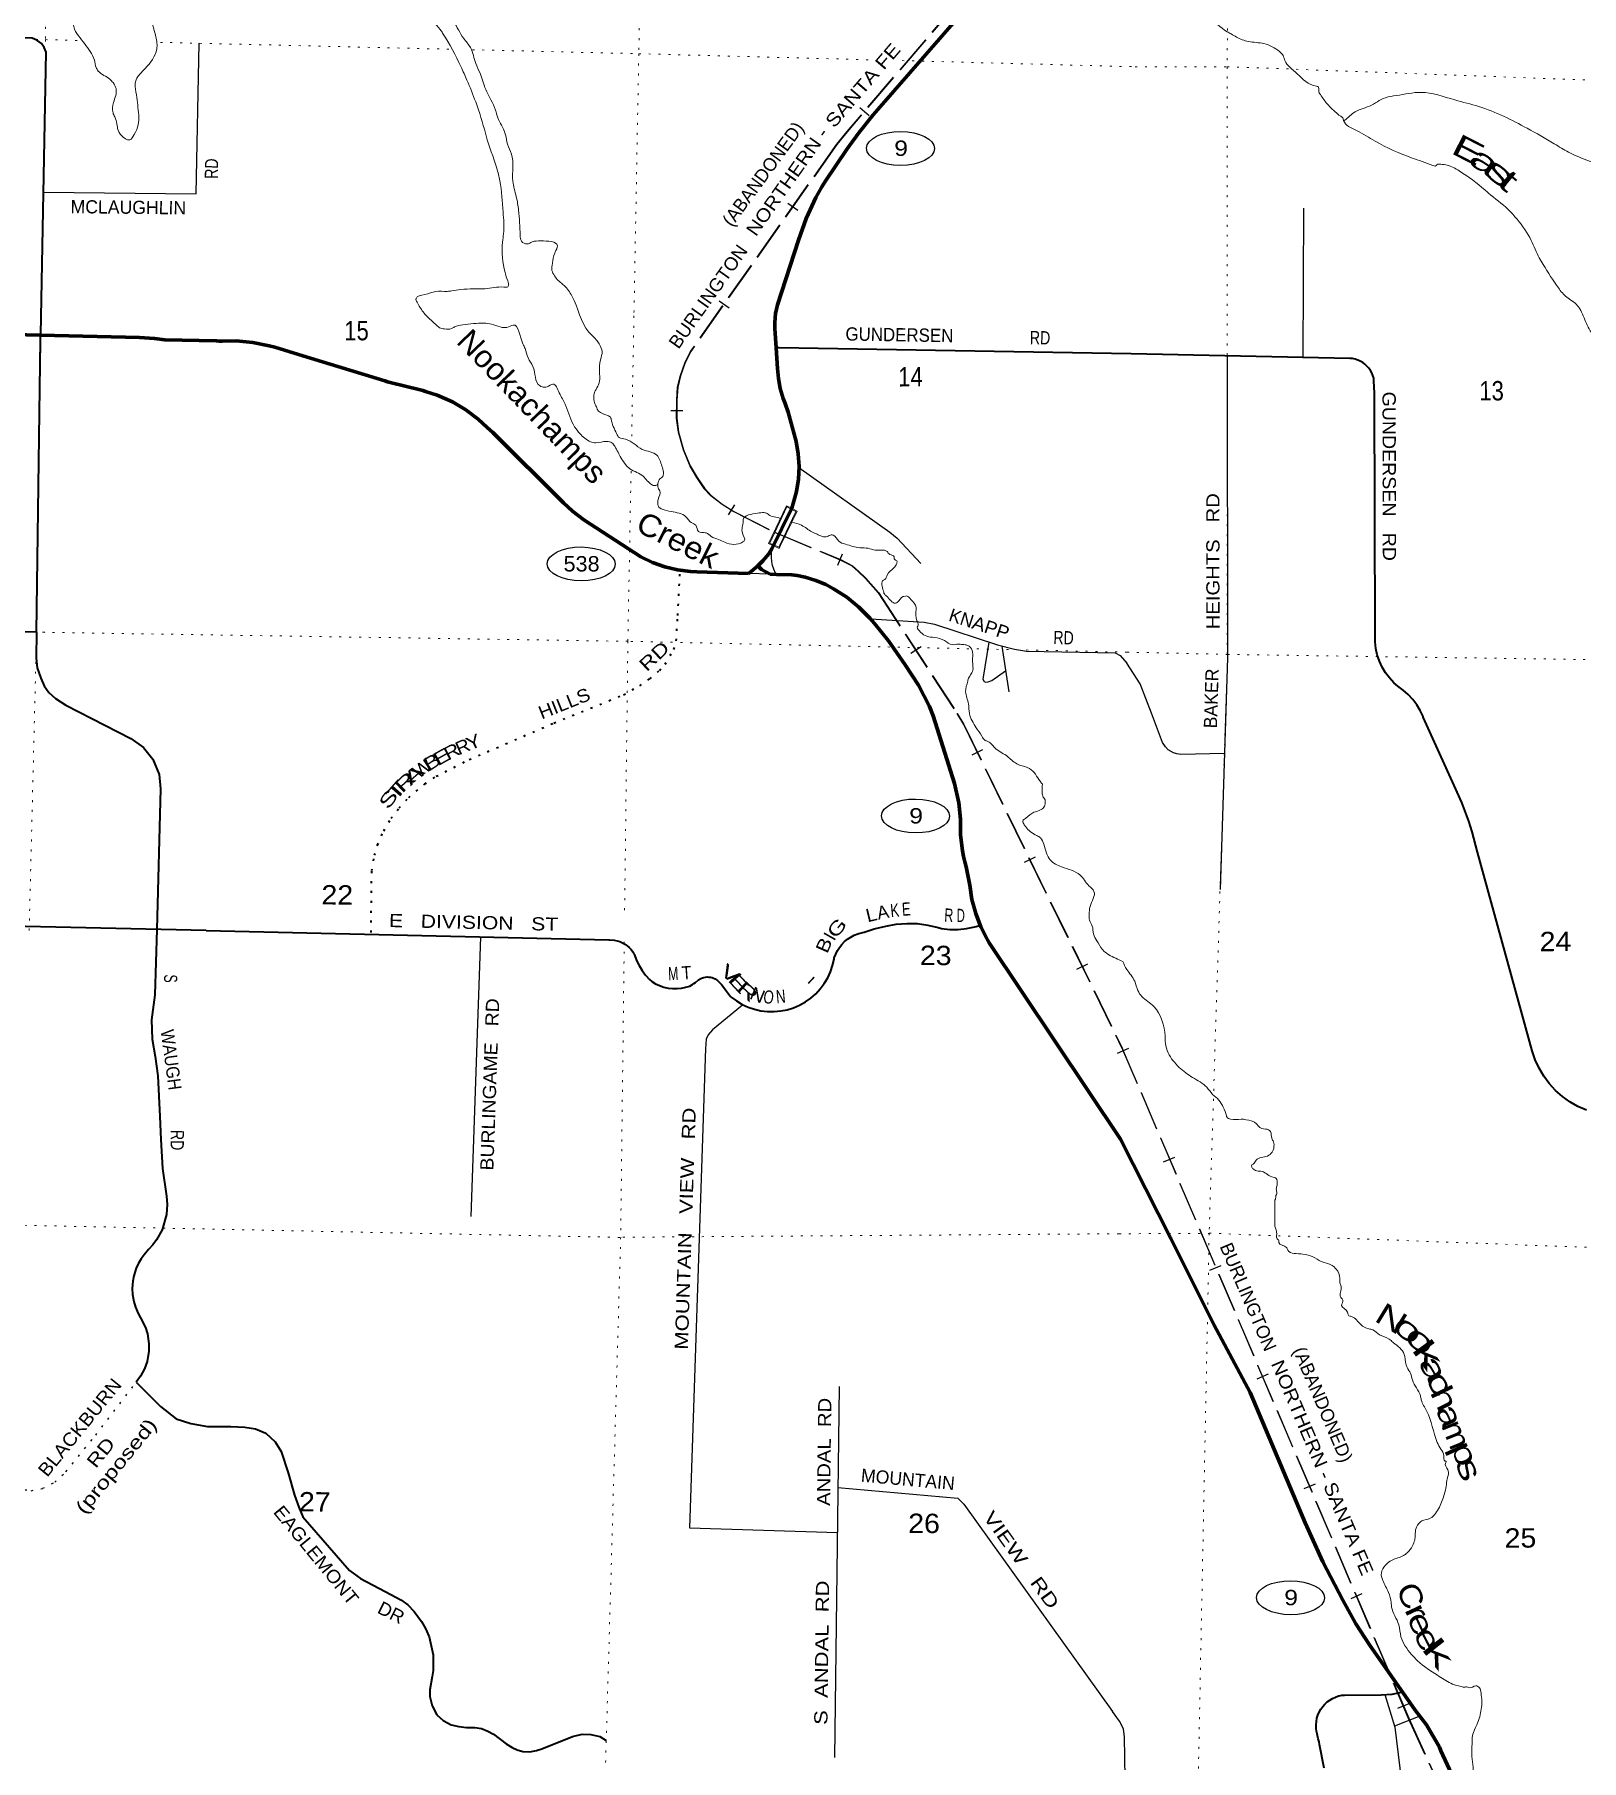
# Model space of a CAD drawing. Header units: feet. Extents: x -493433 to -244333, y 184684 to 373072.
# Drawn here: x -316036 to -301951, y 333065 to 348789 of the extents above; entities that cross this region are included whole.
import ezdxf
from ezdxf.enums import TextEntityAlignment as Align

# ---------------------------------------------------------------- set-up
doc = ezdxf.new("R2010")
doc.units = ezdxf.units.FT
doc.header["$LTSCALE"] = 60
doc.linetypes.add('DOTTED', pattern=[1.5, 0.3, -1.2])
doc.linetypes.add('LONG_DASHED', pattern=[7.5, 6, -1.5])
for name, color, linetype, lineweight in [('17', 7, 'Continuous', 25), ('23', 7, 'Continuous', 70), ('24', 7, 'Continuous', 25), ('26', 7, 'Continuous', 40), ('27', 7, 'Continuous', 13), ('29', 7, 'Continuous', 25), ('30', 7, 'Continuous', 13), ('39', 7, 'Continuous', 13), ('41', 7, 'Continuous', 13), ('53', 7, 'DOTTED', 40), ('59', 7, 'Continuous', 13), ('63', 7, 'Continuous', 25), ('7', 7, 'DOTTED', 13)]:
    doc.layers.add(name, color=color, linetype=linetype, lineweight=lineweight)
doc.layers.add('54', color=7, linetype='Continuous')

msp = doc.modelspace()

# ---------------------------------------------------------------- linework, layer by layer
at = {"layer": '17'}
for centre in [(-308150.83, 347751.11), (-311058.25, 343965.56), (-308014.24, 341669.66), (-304599.88, 334548.08)]:
    msp.add_ellipse(centre, major_axis=(-309.24, 1), ratio=0.500121, dxfattribs=at)
at = {"layer": '23', "lineweight": 13}
msp.add_line((-309305.48, 344129.65), (-309307.35, 344130.48), dxfattribs=at)
at = {"layer": '23'}
msp.add_line((-309281.5, 343869.44), (-309337.88, 343871.23), dxfattribs=at)
for points in [[(-309283.8, 345933.86), (-309296.64, 346111.53), (-309296.21, 346163.7), (-309288.49, 346245.83), (-309272.23, 346326.71), (-309078.97, 346914.59), (-309010.8, 347114.11), (-308922.15, 347305.4), (-308867.23, 347401.14), (-308852.92, 347426.08), (-308836.07, 347451.14), (-308636.57, 347747.8), (-308531.66, 347892.97), (-308399.71, 348057.11), (-308379.58, 348082.14), (-308357.81, 348107.11), (-307170.73, 349468.59)], [(-315980.27, 346050.5), (-318653.56, 346112.67), (-321263, 346173.35)], [(-309534.67, 343877.46), (-310006.33, 343892.39), (-310064.51, 343895.62), (-310181.8, 343911.38), (-310296.81, 343939.31), (-310408.26, 343979.11), (-310514.94, 344030.34), (-311034.06, 344368.49), (-311138.5, 344447.92), (-311218.74, 344523.15), (-311862.41, 345163.46), (-311915.08, 345209.33), (-311996.88, 345284.01), (-312110.01, 345369.43), (-312231.45, 345442.55), (-312369.89, 345502.93), (-312475.22, 345536.84), (-312500.27, 345544.9), (-312525.22, 345551.18), (-312796.49, 345619.41), (-312821.43, 345625.69), (-312846.49, 345633.32), (-313593.89, 345860.92), (-313847.46, 345939.07), (-313899.83, 345953.56), (-314049.16, 345983.67), (-314200.82, 345998), (-314328.14, 345996.66), (-314353.48, 345996.4), (-314378.14, 345996.87), (-314850.68, 346005.97), (-314943.47, 346018.65), (-315080.69, 346029.58), (-315980.27, 346050.5)], [(-309323.32, 344102.36), (-309141.55, 344473.91), (-309127.22, 344515.79), (-309098.17, 344626.36), (-309080.83, 344739.37), (-309075.4, 344853.57), (-309081.93, 344967.71), (-309100.37, 345080.54), (-309173.97, 345349.01), (-309201.69, 345428.11), (-309219.36, 345473.77), (-309245.84, 345562.75), (-309262.87, 345654.01), (-309270.27, 345746.55), (-309283.8, 345933.86)], [(-309451.7, 343947.28), (-309404.56, 343994.14), (-309351.46, 344059.31), (-309323.32, 344102.36)], [(-309534.67, 343877.46), (-309497.14, 343908.02), (-309464.18, 343934.87), (-309451.7, 343947.28)], [(-309337.88, 343871.23), (-309371.28, 343889.57), (-309418.5, 343915.51), (-309426.07, 343922.75), (-309451.7, 343947.28)], [(-307425.82, 340674.68), (-307466.81, 340782.42), (-307500.65, 340910.2), (-307520.94, 341040.82), (-307553.09, 341205.73), (-307566.13, 341251.88), (-307573.19, 341276.86), (-307578.02, 341301.88), (-307587.91, 341353.17), (-307603.82, 341497.18), (-307604.59, 341642.06), (-307621.33, 341789.19), (-307658.74, 341965.91), (-307853.48, 342583.46), (-307888.54, 342666.53), (-307988.43, 342861.58), (-308108.16, 343045.13), (-308259.62, 343266.62), (-308387.35, 343422.3), (-308407.97, 343447.43), (-308430.07, 343472.3), (-308529.91, 343571.98), (-308641.39, 343662.12), (-308761.69, 343740.11), (-308831, 343777.42), (-308922.85, 343816.27), (-309018.27, 343845.31), (-309091.19, 343859.38), (-309116.19, 343864.21), (-309141.19, 343865), (-309281.5, 343869.44)], [(-306149.48, 338726.43), (-307343.14, 340515.3), (-307359.78, 340540.27), (-307372.49, 340565.3), (-307419.81, 340658.87), (-307425.82, 340674.68)], [(-304466.15, 335229.93), (-304967.84, 336418.54), (-305296.03, 337032.55), (-305689.09, 337820.27), (-306149.48, 338726.43)], [(-304466.15, 335229.93), (-304305.76, 334874.41), (-304125.1, 334525.27), (-304006.02, 334311.68), (-303882.24, 334117.84)], [(-303882.24, 334117.84), (-303464.04, 333523.02), (-303363.45, 333389.53), (-303243.98, 333185.92)], [(-303115.62, 332905.53), (-303231.14, 333153.97), (-303243.98, 333185.92)]]:
    msp.add_lwpolyline(points, dxfattribs=at)
at = {"layer": '24'}
msp.add_line((-309337.88, 343871.23), (-309534.67, 343877.46), dxfattribs=at)
msp.add_lwpolyline([(-309281.5, 343869.44), (-309288.92, 343882.91), (-309304.09, 343916.85), (-309315.64, 343952.18), (-309323.43, 343988.53), (-309327.37, 344025.5), (-309327.43, 344062.67), (-309326.19, 344074.65), (-309323.32, 344102.36)], dxfattribs=at)
at = {"layer": '26'}
msp.add_line((-316017.28, 343344.24), (-318675.14, 343398.95), dxfattribs=at)
for points in [[(-315980.27, 346050.5), (-315979.79, 346056.27), (-315930.57, 348627.2), (-315948.2, 348671.17), (-315973.73, 348707.35), (-316014.14, 348737.14), (-316058.92, 348756.42), (-318632.34, 348779.82)], [(-316017.28, 343344.24), (-315980.61, 346006.27), (-315980.27, 346050.5)], [(-306051.06, 345880.52), (-309255.51, 345933.4), (-309283.8, 345933.86)], [(-301983.44, 339022.86), (-302056.71, 339064.58), (-302125.23, 339113.74), (-302188.23, 339169.79), (-302245.03, 339232.12), (-302295, 339300.04), (-302337.6, 339372.81), (-302372.36, 339449.64), (-302398.9, 339529.68), (-302898.8, 341340.31), (-302946.36, 341525.02), (-302975.68, 341623.93), (-303041.47, 341793.43), (-303109.63, 341946.31), (-303391.22, 342569.01), (-303393.37, 342574.49), (-303418.92, 342629.94), (-303450.13, 342682.41), (-303486.65, 342731.34), (-303528.09, 342776.18), (-303573.98, 342816.44), (-303623.84, 342851.69), (-303658.77, 342883.07), (-303699.43, 342927.09), (-303735.26, 342975.13), (-303765.87, 343026.64), (-303790.93, 343081.07), (-303810.16, 343137.83), (-303823.36, 343196.28), (-303830.37, 343255.8), (-303831.12, 343315.71), (-303836.13, 345517.61), (-303836.04, 345525.59), (-303840.65, 345631.97), (-303841.73, 345656.93), (-303849.56, 345681.97), (-303850.02, 345683.42), (-303860.14, 345706.51), (-303872.62, 345728.4), (-303887.33, 345748.87), (-303904.09, 345767.7), (-303922.72, 345784.66), (-303943.03, 345799.59), (-303964.79, 345812.31), (-303987.76, 345822.69), (-304011.31, 345830.49), (-304036.26, 345835.98), (-304061.31, 345836.45), (-306051.06, 345880.52)], [(-316017.28, 343344.24), (-316021.47, 343106.84), (-316011.72, 343019.06), (-315980.03, 342923.96), (-315948.35, 342855.68), (-315904.48, 342794.72), (-315845.99, 342738.64), (-315752.31, 342680.57), (-315159.35, 342376.08), (-315044.16, 342294.84), (-314958.86, 342187.55), (-314900.37, 342048.55), (-314887.92, 341918.15), (-314921.63, 340636.13)], [(-314472.28, 340625.9), (-317353.25, 340691.48), (-317378.25, 340692.05)], [(-314921.63, 340636.13), (-314941.43, 340041.83), (-314971.56, 339812.19), (-314966.35, 339637.2), (-314937.6, 339478.03), (-314913.47, 339303.21), (-314896.47, 338932.41), (-314887.2, 338721.93), (-314869.95, 338456.84), (-314834.1, 338206.32), (-314828.36, 338129.85), (-314834.11, 338037.8), (-314875.3, 337899.05), (-314924.41, 337808.72), (-314958.15, 337762.02), (-314998.16, 337719.69), (-315037.48, 337673.31), (-315066.42, 337635.02), (-315091.62, 337590.2), (-315111.02, 337550.26), (-315131.75, 337480.01), (-315140.15, 337432.38), (-315145.75, 337364.22), (-315143.89, 337310.05), (-315130.82, 337245.62), (-315115.89, 337194.26), (-315091.62, 337136.36), (-315070.79, 337097.61), (-315026.34, 337010.9), (-315006.83, 336951.26), (-314994.91, 336860.17), (-314993.83, 336792.93), (-315011.17, 336699.67), (-315036.1, 336634.61), (-315069.7, 336566.29), (-315109.99, 336512.31)], [(-314472.28, 340625.9), (-310808.12, 340542.49), (-310800.22, 340542.31), (-310758.12, 340538.42), (-310757.47, 340538.36), (-310732.21, 340533.32), (-310707.61, 340525.67), (-310683.95, 340515.48), (-310661.48, 340502.88), (-310640.45, 340488), (-310621.09, 340471.01), (-310603.61, 340452.08), (-310588.21, 340431.43), (-310575.05, 340409.28), (-310572.79, 340404.86), (-310555.08, 340354.56), (-310532.2, 340306.39), (-310504.42, 340260.87), (-310472.03, 340218.5), (-310435.39, 340179.76), (-310416.06, 340162.27), (-310381.14, 340141.52), (-310344.25, 340124.52), (-310305.78, 340111.48), (-310266.16, 340102.53), (-310225.82, 340097.78), (-310185.2, 340097.26), (-310144.75, 340100.99), (-310104.92, 340108.94), (-310093.85, 340112.33), (-310068.88, 340119.99), (-310043.85, 340135.67), (-310032.71, 340142.65), (-310019.06, 340153.34), (-309991.85, 340175.72), (-309969.06, 340189.47), (-309968.64, 340189.69), (-309954.87, 340195.27), (-309940.6, 340199.39), (-309925.97, 340201.98), (-309911.15, 340203.04), (-309896.31, 340202.54), (-309881.59, 340200.48), (-309867.17, 340196.91), (-309853.21, 340191.84), (-309839.85, 340185.35), (-309827.24, 340177.49), (-309819.06, 340171.32), (-309782.41, 340134.47), (-309749.82, 340093.99), (-309735.49, 340073.04), (-309718.25, 340048.15), (-309698.51, 340025.2), (-309693.97, 340020.56), (-309645.58, 339984.43), (-309593.67, 339953.55), (-309538.82, 339928.26), (-309481.63, 339908.85), (-309422.72, 339895.52), (-309362.74, 339888.43), (-309302.34, 339887.64), (-309242.2, 339893.17), (-309182.96, 339904.95), (-309125.28, 339922.86), (-309069.79, 339946.71), (-309017.09, 339976.22), (-308967.77, 340011.08), (-308922.36, 340050.91), (-308881.37, 340095.26), (-308845.23, 340143.66), (-308814.35, 340195.56), (-308789.07, 340250.41), (-308769.66, 340307.61), (-308756.33, 340366.52), (-308754.64, 340376.93), (-308754.05, 340378.78), (-308741.67, 340411.64), (-308725.93, 340443.03), (-308706.99, 340472.59), (-308685.06, 340500.02), (-308660.38, 340525), (-308633.23, 340547.26), (-308603.9, 340566.57), (-308572.72, 340582.71), (-308540.01, 340595.49), (-308531.15, 340597.92), (-308505.9, 340604.86), (-308481.15, 340612.67), (-308390.76, 340641.2), (-308283.98, 340666.81)], [(-308283.98, 340666.81), (-308189.5, 340684.13), (-308093.72, 340691.47), (-307997.69, 340688.77), (-307902.48, 340676.04), (-307809.12, 340653.42), (-307778.4, 340643.67), (-307702.52, 340635.75), (-307626.22, 340635.8), (-307550.35, 340643.83), (-307475.73, 340659.75), (-307461.55, 340663.99), (-307425.82, 340674.68)], [(-301906.2, 338989.02), (-301983.44, 339022.86)], [(-315109.99, 336512.31), (-314890.48, 336289.28), (-314745.03, 336178.4), (-314613.43, 336136.82), (-314461.06, 336109.1), (-314250.11, 336109.39), (-314120.85, 336100.57), (-314023.89, 336087.03), (-313929.19, 336048.68), (-313844.41, 335969.1), (-313790.17, 335881.29), (-313726.83, 335686.47), (-313668.18, 335482.25), (-313630.64, 335371.93), (-313593.1, 335285.07), (-313169.43, 334796.68), (-313069.44, 334723.53), (-312842.67, 334605.55), (-312702.07, 334528.41), (-312638.58, 334483.03), (-312579.61, 334421.77), (-312513.85, 334331.01), (-312477.57, 334267.48), (-312443.55, 334192.6), (-312429.94, 334135.88), (-312407.27, 334026.97), (-312405, 333965.71), (-312407.27, 333884.03), (-312416.99, 333830.75), (-312436.75, 333709.32), (-312436.75, 333648.06), (-312414.07, 333564.11), (-312373.25, 333480.16), (-312316.56, 333430.24), (-312241.72, 333389.4), (-312173.69, 333373.52), (-312101.75, 333366.01), (-312028.56, 333364.44), (-311967.33, 333357.63), (-311908.37, 333332.68), (-311856.21, 333305.45), (-311740.31, 333218.54), (-311688.4, 333182.93), (-311643.04, 333162.51), (-311588.62, 333146.62), (-311527.39, 333144.36), (-311466.16, 333155.7), (-311415.66, 333170.34), (-311138.5, 333284.62), (-311048.9, 333305.45), (-310969.53, 333303.18), (-310890.16, 333282.76), (-310830.53, 333246.87)], [(-304293.92, 332996.56), (-304335.12, 333211.35), (-304339.92, 333236.38), (-304347.08, 333261.35), (-304357.78, 333307.62), (-304363.3, 333331.51), (-304366.59, 333357.62), (-304367.12, 333362.01), (-304367.59, 333391.62), (-304364.96, 333421.11), (-304359.26, 333450.16), (-304350.56, 333478.46), (-304338.95, 333505.7), (-304324.55, 333531.57), (-304307.53, 333555.8), (-304288.07, 333578.11), (-304266.38, 333598.27), (-304242.7, 333616.05), (-304217.3, 333631.26), (-304190.44, 333643.73), (-304162.43, 333653.32), (-304158.57, 333654.21), (-304133.62, 333659.93), (-304108.57, 333660.19), (-303774.08, 333663.61), (-303673.44, 333670.89), (-303591.32, 333687.32)]]:
    msp.add_lwpolyline(points, dxfattribs=at)
at = {"layer": '29'}
for p, q in [((-304481.91, 347207.03), (-304488.71, 345845.92)), ((-307228.74, 343218.02), (-307165.62, 342799.31)), ((-311975.77, 340569.07), (-312063.53, 338022.11)), ((-308709.43, 336471.54), (-308750.82, 333093.29)), ((-303423.92, 333469.78), (-303654.12, 333376.68))]:
    msp.add_line(p, q, dxfattribs=at)
for points in [[(-315954.97, 347352.63), (-314565.51, 347337.22), (-314536.31, 348708.7)], [(-305178.17, 345856.46), (-305175.07, 343111.39), (-305240.22, 341000.6)], [(-309075.86, 344843.99), (-308247.7, 344256.57), (-308182.99, 344201.38), (-307965.32, 343970.04)], [(-308423.02, 343464.37), (-307935.61, 343434.86), (-307842.93, 343416.62), (-307267.73, 343227.92), (-307112.58, 343188.54), (-307004.43, 343171.42), (-306196.97, 343154.54), (-306150.36, 343130.55), (-306089.83, 343062.59)], [(-307347.05, 343253.94), (-307402.86, 342914.59), (-307390.81, 342894.74), (-307373.17, 342887.71), (-307352.16, 342890.87), (-307320.33, 342902.59), (-307194.85, 342993.2)], [(-305202.69, 342238.72), (-305599.12, 342229.83), (-305635.23, 342236.42), (-305665.32, 342244.31), (-305712.9, 342271.21), (-305739.79, 342298.12), (-305767.34, 342338.56), (-305867.04, 342607.59), (-305968.37, 342874.44), (-306089.83, 343062.59)], [(-309590.2, 339945.7), (-309863.96, 339720.92), (-309901.83, 339677.26), (-309921.93, 339635.87), (-309926.88, 339550.98), (-310071.2, 335184.33), (-308725.71, 335142.78)], [(-308720.68, 335553.41), (-307629.51, 335455.47), (-307574.21, 335399.8), (-306221.23, 333511.06)], [(-303741.01, 333666), (-303651.97, 333369.52), (-303470.53, 331899.35), (-303449.93, 331833.51), (-303420.89, 331754.49), (-303294.02, 331482.34), (-302855.45, 330625.44), (-302771.35, 330516.98), (-302721.71, 330467.31), (-302633.64, 330414.09), (-302432.85, 330324.44), (-301967.11, 330109.97)], [(-306104.89, 332905.11), (-306112.14, 333281.74), (-306120.41, 333352.1), (-306139.03, 333391.41), (-306157.65, 333422.46), (-306221.23, 333511.06)]]:
    msp.add_lwpolyline(points, dxfattribs=at)
at = {"layer": '29', "linetype": 'DOTTED'}
msp.add_lwpolyline([(-316211.22, 335547.12), (-316067.15, 335523.32), (-315959.88, 335544.78), (-315852.61, 335600.59), (-315749.64, 335695.04), (-315479.32, 336029.89), (-315109.99, 336512.31)], dxfattribs=at)
at = {"layer": '39'}
for p, q in [((-304068.56, 348039.08), (-304108.33, 348006.45)), ((-304321.81, 337609.69), (-304246.78, 337585.35))]:
    msp.add_line(p, q, dxfattribs=at)
for points in [[(-312562.77, 346371.8), (-312562.69, 346381.91), (-312481.68, 346419.8), (-312382.56, 346447.47), (-312277.56, 346448.85), (-312237.17, 346452.64), (-312154.29, 346466.29), (-311932.17, 346473.01), (-311762.47, 346488.13), (-311726.12, 346489.92), (-311735.69, 346566.75), (-311751.47, 346621.4), (-311775.8, 346898.32), (-311765.2, 346973.01), (-311769.91, 347171.03), (-311798.23, 347456.05), (-311827.72, 347571.39), (-311924.62, 347866.94), (-311930.52, 347889.19), (-312019.43, 348174.6), (-312098.82, 348373.08), (-312152.52, 348492.6), (-312320, 348800.7), (-312343.98, 348835.2), (-312472.26, 348971.34), (-312542.54, 349028.34), (-312600.87, 349059), (-312661.13, 349105.83), (-312912.33, 349277.07), (-312966.66, 349303.67), (-313075.69, 349302.31), (-313218.67, 349355.72), (-313309.51, 349358.28), (-313473.42, 349302.72), (-313489.67, 349288.68), (-313584.69, 349269.05), (-313612.98, 349267.21), (-313681.61, 349269.65), (-314011.64, 349427.22), (-314100.31, 349449.98), (-314175.1, 349438.32), (-314318.77, 349390.71), (-314411.75, 349375.11), (-314628.53, 349265.32), (-314731.77, 349225.54), (-314902.25, 349097.28), (-314947.05, 349040.99), (-314969.72, 348972.43), (-314954.36, 348857.18), (-314946.49, 348826.83), (-314921.04, 348709.5), (-314923.42, 348656.98), (-315027.6, 348479.84), (-315094.73, 348405.5), (-315119.4, 348340.99), (-315107.98, 348239.91), (-315096.51, 348144.89), (-315091.67, 347967.07), (-315128.63, 347876.39), (-315169.32, 347830.17), (-315245.77, 347871.04), (-315269.77, 347903.52), (-315297.24, 348020.85), (-315315.15, 348057.33), (-315321.09, 348075.55), (-315316.42, 348168.45), (-315293.34, 348295.59), (-315321.23, 348350.3), (-315349.29, 348380.78), (-315455.78, 348456.18), (-315475.75, 348488.62), (-315491.45, 348555.39), (-315529.26, 348634.41), (-315635.29, 348776.48), (-315679.14, 348861.6), (-315684.83, 348914.15), (-315764.58, 349062.12), (-315792.27, 349147.14), (-315797.99, 349195.67), (-315799.79, 349228), (-315824.72, 349420.09), (-315831.91, 349549.42), (-315874.57, 349808.29), (-315845.56, 349917.2), (-315852.8, 350040.49), (-315816.1, 350092.79), (-315803.78, 350121), (-315789.11, 350201.73), (-315796.2, 350345.2), (-315785.53, 350430), (-315719.27, 350672.03), (-315666.66, 350687.88), (-315615.93, 350725.95), (-315601.7, 350740.01), (-315501.55, 350919.2), (-315488.33, 351080.75), (-315498.03, 351137.38)], [(-305933.81, 349552.42), (-305931.31, 349545.6), (-305898.92, 349525.41), (-305817.92, 349436.55), (-305639.74, 349287.1), (-305591.13, 349226.51), (-305506.07, 349133.61), (-305416.99, 349056.86), (-305340.02, 348963.96), (-305178.04, 348814.51), (-305141.59, 348794.31), (-305093.01, 348766.05), (-304983.71, 348725.68), (-304842.03, 348705.52), (-304700.32, 348632.84), (-304667.93, 348596.48), (-304651.71, 348552.05), (-304607.15, 348491.45), (-304538.31, 348430.86), (-304364.2, 348317.79), (-304348, 348313.75), (-304343.93, 348277.38), (-304327.72, 348241.03), (-304266.95, 348156.19), (-304169.77, 348063.29), (-304149.52, 348047.14), (-304125.23, 348030.98), (-304117.12, 348006.74), (-303999.69, 347913.85), (-303829.64, 347816.92), (-303493.61, 347663.49), (-303303.34, 347594.86), (-303283.1, 347590.83), (-303266.91, 347602.96), (-303230.49, 347607.01), (-303173.82, 347598.95), (-303064.51, 347546.45), (-302829.66, 347372.79), (-302797.26, 347344.51), (-302619.09, 347195.07), (-302538.09, 347106.2), (-302408.45, 346912.3), (-302335.51, 346754.73), (-302299.05, 346694.13), (-302161.31, 346480.03), (-302084.35, 346395.21), (-301987.17, 346318.47), (-301966.92, 346290.19), (-301906.13, 346156.87), (-301829.15, 346027.6), (-301703.58, 345849.85), (-301598.22, 345635.73), (-301525.3, 345518.58), (-301468.6, 345466.07), (-301359.29, 345397.41), (-301306.66, 345373.19), (-301245.93, 345344.92), (-300994.93, 345223.79), (-300877.46, 345062.2), (-300751.91, 344924.86), (-300707.35, 344852.14), (-300642.49, 344686.51), (-300488.52, 344399.68), (-300427.69, 344197.67), (-300188.68, 343817.93), (-300131.98, 343745.22), (-300067.19, 343696.76), (-300026.71, 343676.57), (-299856.69, 343611.97), (-299650.23, 343515.06), (-299354.67, 343349.49), (-299263.95, 343290.1)], [(-312509.69, 349108.94), (-312403, 349061.83), (-312222.34, 348909.21), (-312128.52, 348753.07), (-312066.5, 348669.86), (-312019.04, 348524.11), (-311979.26, 348436.99), (-311927.79, 348289.2), (-311838.24, 348098.75), (-311834.29, 348084.57), (-311810.56, 348013.72), (-311746.9, 347873.93), (-311729.32, 347788.97), (-311693.59, 347699.86), (-311681.15, 347453.31), (-311649.81, 347311.71), (-311628.46, 347188.34), (-311613.89, 346957.94), (-311602.13, 346905.34), (-311549.81, 346880.78), (-311505.27, 346898.69), (-311424.45, 346908.29), (-311275.35, 346864.96), (-311295.95, 346804.47), (-311300.04, 346796.41), (-311320.85, 346705.63), (-311325.35, 346638.99), (-311315.42, 346614.69), (-311247.36, 346529.42), (-311213.24, 346500.94), (-311143.22, 346407.58), (-310988.01, 346077.32), (-310913.85, 345998.08), (-310889.89, 345959.55), (-310868.08, 345900.82), (-310882.73, 345826.17), (-310891.55, 345717.12), (-310889.87, 345668.63), (-310900.45, 345597.99), (-310931.12, 345541.61), (-310937.9, 345436.6), (-310929.95, 345418.37), (-310923.97, 345406.21), (-310908.08, 345367.73), (-310819.59, 345318.7), (-310787.45, 345294.26), (-310785.51, 345284.15), (-310735.93, 345152.53), (-310713.97, 345118.05), (-310655.53, 345101.53), (-310502.72, 345009.69), (-310369.84, 344956.34), (-310324.09, 344857.07), (-310310.34, 344802.45), (-310310.4, 344792.34), (-310316.66, 344762.08), (-310349.18, 344731.98), (-310365.64, 344687.63), (-310395.97, 344679.73), (-310426.15, 344694.07), (-310506.36, 344773.34), (-310629.04, 344842.78), (-310651.08, 344867.16), (-310695.07, 344930.06), (-310752.87, 345037.48), (-310778.92, 345067.94), (-310827.27, 345082.38), (-310926.29, 345068.84), (-310972.65, 345079.23), (-311071.07, 345152.56), (-311119.09, 345215.49), (-311198.55, 345405.87), (-311204.5, 345420.04), (-311258.29, 345525.43), (-311316.3, 345604.58), (-311368.97, 345578.63), (-311395.24, 345574.76), (-311433.52, 345587.11), (-311498.91, 345765.29), (-311542.81, 345842.33), (-311568.46, 345927.34), (-311590.37, 345971.92), (-311678.03, 346142.15), (-311734.71, 346120.28), (-311777.11, 346120.53), (-311797.26, 346124.69), (-311873.82, 346149.41), (-311944.4, 346159.94), (-312136.32, 346142.93), (-312213.16, 346125.22), (-312239.51, 346109.22), (-312302.11, 346107.59), (-312348.48, 346117.97), (-312366.56, 346132.21), (-312444.81, 346203.41), (-312512.91, 346282.62), (-312562.77, 346371.8)], [(-304068.56, 348039.08), (-304028.11, 348075.46), (-303882.44, 348136.12), (-303736.79, 348212.93), (-303635.62, 348233.17), (-303413.03, 348261.53), (-303105.38, 348192.94), (-302886.79, 348132.4), (-302445.5, 347934.55), (-302198.53, 347793.2), (-302068.97, 347716.47), (-301688.42, 347546.89), (-301647.93, 347522.66), (-301518.38, 347478.26), (-301158.11, 347389.47), (-301040.74, 347385.47), (-300919.32, 347393.58), (-300874.81, 347397.64), (-300725.08, 347450.22), (-300518.63, 347373.5), (-300494.34, 347357.35), (-300437.64, 347312.92), (-300352.63, 347276.57), (-300332.37, 347252.34), (-300267.61, 347232.15), (-300206.88, 347199.86), (-300085.44, 347175.64), (-300085.44, 347167.56), (-300040.91, 347159.5), (-299915.44, 347139.33), (-299624.01, 347123.25), (-299389.26, 347099.08), (-299292.12, 347111.23), (-299271.89, 347111.23), (-299231.41, 347111.25), (-299215.22, 347099.13), (-298996.64, 347070.9), (-298753.8, 347066.94), (-298689.05, 347071), (-298635.92, 347082.66)], [(-310360.92, 344695.94), (-310353.79, 344649.17), (-310341.8, 344630.92), (-310358.48, 344554.25), (-310360.77, 344513.86), (-310358.87, 344497.69), (-310350.88, 344483.5), (-310322.75, 344465.15), (-310240.13, 344442.42), (-310105.19, 344395.12), (-310057.09, 344342.3), (-310014.87, 344317.8), (-309991.03, 344261.09), (-309928.52, 344250.6), (-309920.45, 344248.53), (-309874.25, 344215.93), (-309807.81, 344189.26), (-309751.46, 344162.65), (-309585.89, 344165.68), (-309573.71, 344175.7), (-309591.39, 344246.52), (-309582.58, 344353.53), (-309582.47, 344369.69), (-309452.86, 344427.49), (-309394.28, 344433.19), (-309366.07, 344424.94), (-309333.92, 344402.52), (-309269.4, 344390), (-309247.31, 344380.99)], [(-309139.17, 344347.08), (-309051.86, 344317.95), (-308959.39, 344258.8), (-308911.1, 344236.28), (-308818.37, 344215.51), (-308783.94, 344231.46), (-308765.79, 344229.32), (-308713.68, 344172.44), (-308653.3, 344145.8), (-308522.3, 344112.68), (-308445.61, 344108.17), (-308381.12, 344091.61), (-308274.21, 344078.83), (-308248.15, 344052.41), (-308209.93, 344031.97), (-308206.05, 344007.71), (-308185.96, 343995.46), (-308184.06, 343977.27), (-308186.14, 343969.2), (-308210.63, 343930.97), (-308271.65, 343864.68), (-308294.13, 343824.41), (-308306.29, 343818.42), (-308306.97, 343719.44), (-308293.07, 343685.01), (-308281.03, 343674.83), (-308196.69, 343609.66), (-308178.46, 343617.64), (-308127.64, 343667.83), (-308119.55, 343669.8), (-308095.3, 343673.69), (-308057.16, 343643.16), (-308009.2, 343570.14), (-308009.33, 343551.95), (-308001.97, 343448.88), (-307990.13, 343408.4), (-307998.35, 343388.25), (-307990.39, 343370.02), (-307966.36, 343341.59), (-307912.1, 343306.9), (-307841.51, 343296.37), (-307750.85, 343267.54), (-307682.47, 343230.75), (-307621.87, 343234.42), (-307595.65, 343232.23), (-307553.28, 343227.93), (-307527.12, 343215.65), (-307495.19, 343160.91), (-307495.69, 343088.19), (-307500.53, 342973.07), (-307527.04, 342934.85), (-307539.42, 342896.54), (-307558.24, 342801.7), (-307532.76, 342690.43), (-307523.26, 342603.51), (-307461.57, 342473.84), (-307411.63, 342396.77), (-307379.6, 342358.19), (-307355.44, 342347.93), (-307283.21, 342282.84), (-307174.7, 342209.45), (-307158.64, 342195.21), (-307068.21, 342134.05), (-306975.57, 342101.16), (-306879.47, 341985.41), (-306859.45, 341961.04)], [(-306859.45, 341961.04), (-306862.02, 341882.27), (-306852.2, 341841.81), (-306840.2, 341825.58), (-306834.45, 341781.1), (-306840.66, 341758.91), (-306875.21, 341724.78), (-306935.93, 341702.94), (-307008.97, 341650.86), (-307021.15, 341640.84), (-307035.35, 341630.83), (-307029.52, 341598.47), (-307011.55, 341570.07), (-306911.15, 341490.67), (-306876.97, 341470.25), (-306847.07, 341413.51), (-306821.4, 341330.52), (-306787.5, 341269.7), (-306684.98, 341206.45), (-306515.92, 341130.67), (-306435.84, 341033.2), (-306389.76, 340982.42), (-306425.03, 340845.26), (-306433.61, 340770.57), (-306429.93, 340720.05), (-306406.06, 340667.37), (-306394.46, 340594.57), (-306364.61, 340531.77), (-306352.62, 340513.51), (-306296.63, 340436.4), (-306254.44, 340405.84), (-306127.2, 340344.65)], [(-306127.2, 340344.65), (-306091.32, 340272.59), (-306018.4, 340163.53), (-305990.02, 340078.69), (-305953.55, 340026.18), (-305844.23, 339933.29), (-305742.88, 339662.62), (-305738.79, 339597.98), (-305714.45, 339513.15), (-305613.19, 339379.84), (-305491.72, 339286.95), (-305362.16, 339198.12), (-305309.51, 339133.49), (-305252.81, 339080.99), (-305212.3, 339016.36), (-305183.92, 338939.6), (-305179.87, 338927.47), (-305147.48, 338907.28), (-305050.35, 338907.32), (-304957.25, 338891.19), (-304928.92, 338879.08), (-304860.08, 338822.54), (-304799.36, 338810.43), (-304783.17, 338794.28), (-304770.99, 338733.68), (-304754.78, 338701.36), (-304750.72, 338677.12), (-304766.87, 338608.43), (-304811.36, 338572.06), (-304912.51, 338535.65), (-304940.82, 338499.29), (-304952.96, 338491.2), (-304952.94, 338471), (-304936.74, 338450.8), (-304896.27, 338434.65), (-304871.98, 338434.66), (-304770.77, 338382.18), (-304730.29, 338366.03), (-304722.18, 338345.83), (-304722.16, 338306.22)], [(-304722.16, 338306.22), (-304729.53, 338271.24), (-304726.07, 338231.93), (-304732.53, 338211.14), (-304735.69, 338186.01), (-304742.31, 338170.68)], [(-304742.31, 338170.68), (-304742.21, 338014.51), (-304742.19, 337986.23), (-304742.15, 337933.71), (-304725.92, 337860.99), (-304725.9, 337824.63), (-304705.65, 337800.4), (-304705.64, 337784.23), (-304636.81, 337739.81), (-304624.66, 337715.57), (-304487.03, 337679.26), (-304321.81, 337609.69)], [(-304246.78, 337585.35), (-304219.87, 337574.3), (-304195.57, 337554.11), (-304183.42, 337541.99), (-304151, 337457.15), (-304150.97, 337416.75), (-304138.81, 337384.43), (-304142.79, 337283.43), (-304122.54, 337259.19), (-304134.66, 337210.7), (-304082, 337150.12), (-304073.89, 337121.84), (-304045.56, 337109.73), (-303960.52, 337037.03), (-303887.65, 336996.66), (-303851.23, 336988.59), (-303790.49, 336944.16), (-303701.43, 336903.79), (-303669.04, 336875.52), (-303648.79, 336859.36), (-303592.11, 336810.9), (-303559.69, 336746.27), (-303539.39, 336645.27), (-303506.99, 336592.76), (-303490.76, 336532.15), (-303417.82, 336386.74), (-303409.7, 336350.38), (-303361.08, 336249.39), (-303263.78, 335962.56), (-303231.36, 335901.97), (-303203, 335841.37), (-303190.82, 335792.89), (-303182.72, 335788.85), (-303186.77, 335780.78), (-303166.49, 335712.1), (-303174.53, 335631.29)], [(-303174.53, 335631.29), (-303198.74, 335493.92), (-303218.93, 335433.31), (-303279.56, 335316.12), (-303328.1, 335271.67), (-303404.98, 335247.4), (-303433.29, 335223.15), (-303461.58, 335166.57), (-303465.59, 335097.9), (-303469.62, 335073.65), (-303489.82, 335021.12), (-303538.35, 334956.46), (-303570.71, 334932.21), (-303675.9, 334891.77), (-303736.57, 334843.27), (-303772.95, 334774.57), (-303760.77, 334705.9), (-303708.1, 334596.83), (-303683.76, 334503.92), (-303679.69, 334463.52), (-303614.84, 334301.93), (-303594.51, 334193.32), (-303497.3, 334031.28), (-303444.66, 333974.73), (-303262.47, 333841.46), (-303141.01, 333768.78), (-303072.2, 333744.56), (-303043.87, 333740.54), (-303015.54, 333732.46), (-303003.4, 333736.51), (-302971.02, 333728.44), (-302914.37, 333744.61), (-302894.14, 333740.58), (-302869.84, 333708.27), (-302865.77, 333679.99), (-302857.63, 333607.27), (-302861.64, 333550.7), (-302893.94, 333413.33), (-302934.35, 333320.4), (-302946.45, 333259.79), (-302946.43, 333235.55), (-302950.43, 333150.7), (-302938.17, 332956.78), (-302950.26, 332884.05), (-302966.43, 332835.57), (-303002.82, 332791.12), (-303004.39, 332790.49)]]:
    msp.add_spline(points, degree=3, dxfattribs=at)
at = {"layer": '53'}
msp.add_lwpolyline([(-312971.72, 340608.66), (-312965.45, 341171.83), (-312941.15, 341311.39), (-312912.76, 341406.52), (-312856.75, 341535.44), (-312788.47, 341648.6), (-312715.49, 341743.78), (-312628.95, 341837.21), (-312481.48, 341962.21), (-312378.22, 342031.54), (-312077.37, 342183.86), (-311306.49, 342516.69), (-310672.44, 342774.31), (-310524.5, 342856.26), (-310432.47, 342920.39), (-310346.22, 342995.49), (-310293.87, 343053.28), (-310214.4, 343187.59), (-310193.2, 343265.96), (-310179.48, 343495.67), (-310159.72, 343884.53)], dxfattribs=at)
at = {"layer": '59'}
msp.add_line((-309188.7, 344495.72), (-309352.86, 344150.65), dxfattribs=at)
for points in [[(-309188.7, 344495.72), (-309144.27, 344473.27), (-309093.59, 344447.67)], [(-309259.31, 344117.93), (-309278.4, 344126.39), (-309304.11, 344137.79), (-309342.11, 344154.63), (-309185, 344484.89)], [(-309104.17, 344444.05), (-309250.5, 344136.44), (-309259.31, 344117.93)], [(-309093.59, 344447.67), (-309243.28, 344133), (-309255.43, 344107.46)], [(-309185, 344484.89), (-309147.88, 344466.13), (-309104.17, 344444.05)], [(-309255.43, 344107.46), (-309281.64, 344119.08), (-309307.35, 344130.48), (-309352.86, 344150.65)]]:
    msp.add_lwpolyline(points, dxfattribs=at)
at = {"layer": '63'}
for p, q in [((-308520.68, 348124.14), (-308436.71, 348052.14)), ((-309176.3, 347251.21), (-309085.88, 347187.5)), ((-309802.92, 346361.98), (-309712.51, 346298.26)), ((-310242.51, 345364.45), (-310131.9, 345363.24)), ((-309718.1, 344411.83), (-309659.45, 344505.61)), ((-308722.44, 343955.89), (-308679.89, 344057.99)), ((-308057.2, 343152.83), (-307964.49, 343213.16)), ((-307500.34, 342227.23), (-307400.98, 342275.82)), ((-307022.44, 341249.99), (-306923.07, 341298.58)), ((-306544.53, 340272.75), (-306445.16, 340321.34)), ((-306175.18, 339509.95), (-306073.44, 339553.36)), ((-305756.66, 338518.82), (-305654.92, 338562.23)), ((-305333.95, 337530.85), (-305232.21, 337574.25)), ((-304902.84, 336542.88), (-304801.1, 336586.28)), ((-304475.93, 335542.3), (-304374.19, 335585.71)), ((-304049.02, 334541.73), (-303947.28, 334585.14)), ((-303622.11, 333541.16), (-303520.37, 333584.57))]:
    msp.add_line(p, q, dxfattribs=at)
at = {"layer": '63', "linetype": 'LONG_DASHED', "lineweight": 13}
for points in [[(-307338.69, 349424.84), (-308641.36, 347905.84), (-308734.64, 347790.29), (-310066.43, 345900.37), (-310119.49, 345793.47), (-310158.36, 345681.24), (-310183.9, 345575.67), (-310190.98, 345458.31), (-310192.78, 345293.42), (-310176.13, 345165.64), (-310130.08, 345005.39), (-310069.51, 344856.72), (-310007.33, 344752.28), (-309940.69, 344654.48), (-309877.52, 344585.83), (-309776.33, 344507.8), (-309669.72, 344441.14), (-309300.06, 344251.36), (-308700.12, 344001.3), (-308591.36, 343944.42), (-308538.06, 343897.75), (-308469.2, 343833.3), (-308354.39, 343702.04), (-307638.51, 342602.1), (-307578.54, 342502.08), (-306138.06, 339556.54)], [(-306137.55, 339565.42), (-303528.06, 333449.42), (-302396.1, 330957.77), (-302312.61, 330659.01), (-302034.32, 329094.86), (-301994.38, 328937.34), (-301900, 328695.89), (-301842.79, 328559.79), (-301049.97, 327251.16), (-300911.45, 327104.17), (-300554.65, 326780.79), (-299377.26, 325737.13), (-299048.61, 325409.76), (-297788.91, 324007.89), (-297675.57, 323865.09), (-297625.2, 323793.7), (-297579.03, 323701.3), (-297489.17, 323433.07)]]:
    msp.add_lwpolyline(points, dxfattribs=at)
at = {"layer": '63', "linetype": 'LONG_DASHED'}
for points in [[(-307335.5, 349422.27), (-308638.21, 347903.22), (-308731.37, 347787.82), (-310062.9, 345898.27), (-310115.7, 345791.88), (-310154.42, 345680.08), (-310179.83, 345575.06), (-310186.88, 345458.16), (-310188.68, 345293.66), (-310172.1, 345166.48), (-310126.2, 345006.73), (-310065.83, 344858.55), (-310003.87, 344754.49), (-309937.47, 344657.04), (-309874.74, 344588.86), (-309773.99, 344511.17), (-309667.69, 344444.71), (-309298.33, 344255.08), (-308698.38, 344005.02), (-308589.03, 343947.83), (-308535.31, 343900.79), (-308466.25, 343836.15), (-308351.11, 343704.52), (-307635.03, 342604.27), (-307574.93, 342504.04), (-306134.38, 339558.34)], [(-306137.78, 339563.97), (-303524.31, 333451.07), (-302392.24, 330959.18), (-302308.61, 330659.92), (-302030.31, 329095.72), (-301990.47, 328938.6), (-301896.2, 328697.43), (-301839.13, 328561.66), (-301046.69, 327253.66), (-300908.58, 327107.1), (-300551.91, 326783.84), (-299374.45, 325740.12), (-299045.64, 325412.58), (-297785.78, 324010.54), (-297672.29, 323867.55), (-297621.67, 323795.81), (-297575.23, 323702.88), (-297485.28, 323434.37)]]:
    msp.add_lwpolyline(points, dxfattribs=at)
at = {"layer": '7'}
for p, q in [((-315889.5, 354079.26), (-315936.02, 348741.83)), ((-305124.19, 353793.58), (-305177.5, 348495.19)), ((-310524.65, 349115.81), (-310534.16, 348613.9)), ((-315936.02, 348741.83), (-315616.1, 348734.26)), ((-314890.31, 348717.08), (-312247.24, 348654.49)), ((-312049.16, 348649.8), (-310534.16, 348613.9)), ((-310534.16, 348613.9), (-308428.82, 348558.57)), ((-308135.36, 348550.86), (-306015.09, 348495.14)), ((-305177.5, 348495.19), (-305176.77, 345858.14)), ((-315946.68, 348051.69), (-315955.62, 347472.54)), ((-315956.34, 347425.89), (-315998.14, 344718.39)), ((-305176.77, 345857.62), (-305176.01, 343144.52)), ((-310604.76, 344810.39), (-310633.52, 343260.88)), ((-316017.28, 343344.24), (-316085.19, 340613.9)), ((-310633.52, 343260.88), (-315943.96, 343342.7)), ((-310633.52, 343260.88), (-310663.59, 340780.51)), ((-306088.46, 343162.08), (-310633.52, 343260.88)), ((-305174.11, 343141.48), (-305340.75, 337877.83)), ((-310666.71, 340523.57), (-310699.32, 337834.25)), ((-310708.21, 337830.87), (-316155.11, 337941.18)), ((-306161.35, 337863.85), (-310701.53, 337832.01)), ((-306161.35, 337863.85), (-305341.57, 337867.5)), ((-305340.74, 337868.75), (-305446.67, 332596.27))]:
    msp.add_line(p, q, dxfattribs=at)
for points in [[(-316023.33, 348742.83), (-315936.02, 348741.83), (-315938.01, 348613.21)], [(-310534.16, 348613.9), (-310578.48, 346226.07), (-310599.72, 345082.09)], [(-306015.09, 348495.14), (-305177.5, 348495.19), (-299871.49, 348299.47), (-294536.82, 348308.43), (-289238.73, 348172.28), (-283904.24, 348068.23), (-278472.57, 347858.9)], [(-315943.96, 343342.7), (-321303.96, 343455.08), (-326641.81, 343567.75)], [(-306088.46, 343162.08), (-305174.11, 343141.48), (-299977.69, 343066.95)], [(-310699.07, 337833.13), (-310850.4, 332553.62), (-310979.88, 327257.58), (-311027.42, 323617.99)], [(-305340.74, 337868.75), (-300108.05, 337673.03), (-294721.18, 337613.32), (-289435.71, 337505.47), (-284130.03, 337441.82), (-278678.6, 337224.45), (-275549.17, 337277.06)]]:
    msp.add_lwpolyline(points, dxfattribs=at)

# ---------------------------------------------------------------- texts
at = {"layer": '17'}
for s, width, p in [(' 9 ', 1.2, (-308145.73, 347682.8)), ('538', 1.05, (-311055.35, 343897.25)), (' 9 ', 1.2, (-308009.14, 341601.35)), (' 9 ', 1.2, (-304594.78, 334479.77))]:
    msp.add_text(s, height=140, dxfattribs=dict(at, width=width)).set_placement(p, align=Align.CENTER)
at = {"layer": '27'}
for s, height, rotation, width, p in [('GUNDERSEN', 121, 359.055, 0.95, (-308653.38, 346001.18)), ('RD', 121, 359.054, 0.8, (-306975.36, 345967.72)), ('GUNDERSEN   RD', 121, 270.13, 1.1, (-303763.33, 345535.6)), ('E   DIVISION   ST', 120, 358.696, 1.2, (-312809.66, 340658.07)), ('S', 120, 269.552, 0.7, (-314856.01, 340226.56)), ('-', 120, 47.255, 2.05, (-308967.06, 340101.83)), ('WAUGH', 120, 277.687, 0.9, (-314888.08, 339715.21)), ('RD', 120, 269.552, 0.8, (-314795.19, 338809.74)), ('EAGLEMONT', 120, 309.28, 1.1, (-313868.56, 335326.44)), ('DR', 120, 333.298, 1.05, (-312924.27, 334414.6))]:
    msp.add_text(s, height=height, rotation=rotation, dxfattribs=dict(at, width=width)).set_placement(p)
for s, rotation, width, p in [('E', 3.389, 0.75, (-308095.14, 340762.42)), ('G', 50.348, 1.4, (-308684.52, 340612.29)), ('L', 13.487, 1.1, (-308402.92, 340712.27)), ('K', 5.388, 0.75, (-308198.15, 340750.76)), ('R', 357.041, 0.7, (-307714.35, 340706.59)), ('D', 0.038, 0.65, (-307603.13, 340704.01)), ('B', 66.25, 1.2, (-308793.37, 340468.94)), ('M', 2.267, 0.7, (-310218.3, 340174.29)), ('T', 4.054, 0.9, (-310095.33, 340182.22)), ('V', 320.844, 1.65, (-309739.46, 340184.77)), ('E', 312.7, 1.75, (-309667.98, 340104.78)), ('R', 317.253, 1.6, (-309583.9, 340026.53)), ('N', 337.253, 1.1, (-309475.78, 339983.85)), ('O', 353.259, 0.75, (-309358.68, 339960.76)), ('N', 5.254, 0.75, (-309236.27, 339965.92))]:
    msp.add_text(s, height=120, rotation=rotation, dxfattribs=dict(at, width=width)).set_placement(p, align=Align.CENTER)
for s, rotation, p in [('A', 11.487, (-308300.83, 340734.74)), ('I', 60.369, (-308744.51, 340543.66))]:
    msp.add_text(s, height=120, rotation=rotation, dxfattribs=at).set_placement(p, align=Align.CENTER)
at = {"layer": '30'}
for s, height, rotation, width, p in [('RD', 120, 88.78, 0.8, (-314366.98, 347472.93)), ('HEIGHTS   RD', 120, 90.016, 1.15, (-305246.83, 343369.87)), ('RD', 120, 358.802, 0.8, (-306760.4, 343236.33)), ('BURLINGAME   RD', 120, 88.027, 1.1, (-311858.49, 338438.46)), ('MOUNTAIN   VIEW   RD', 120, 88.107, 1.25, (-310087.66, 336805.58)), ('BLACKBURN', 121, 50.868, 1.1, (-315920.63, 335640.11)), ('ANDAL  RD', 120, 89.298, 1.15, (-308792.76, 335384.06)), ('(proposed)', 121, 50.868, 1.35, (-315580.15, 335299.45)), ('RD', 121, 50.868, 1.25, (-315478.02, 335719.58)), ('VIEW   RD', 120, 305.616, 1.35, (-307404.47, 335283.04)), ('S  ANDAL  RD', 120, 89.298, 1.25, (-308817.2, 333389.16))]:
    msp.add_text(s, height=height, rotation=rotation, dxfattribs=dict(at, width=width)).set_placement(p)
for s, rotation, p in [('MCLAUGHLIN', 359.365, (-315708.24, 347161.22)), ('BAKER', 88.187, (-305270.76, 342466.82)), ('MOUNTAIN', 354.871, (-308515.16, 335605.24))]:
    msp.add_text(s, height=120, rotation=rotation, dxfattribs=at).set_placement(p)
for s, p in [('K', (-307670.28, 343433.65)), ('N', (-307564.79, 343399.04))]:
    msp.add_text(s, height=120, rotation=341.837, dxfattribs=at).set_placement(p, align=Align.CENTER)
for s, width, p in [('A', 1.1, (-307455.26, 343363.11)), ('P', 1.05, (-307345.72, 343327.17)), ('P', 1.05, (-307237.99, 343291.83))]:
    msp.add_text(s, height=120, rotation=341.837, dxfattribs=dict(at, width=width)).set_placement(p, align=Align.CENTER)
at = {"layer": '41'}
for s, rotation, width, p in [('E', 332.895, 1.55, (-303150.44, 347712.37)), ('a', 325.968, 1.7, (-302993.97, 347623.15)), ('s', 320.654, 2.1, (-302869.7, 347543.56)), ('t', 320.021, 1.8, (-302732.31, 347427.51)), ('Nookachamps', 313.797, 1.05, (-312204, 345984.55)), ('Creek', 333.21, 1.1, (-310575.75, 344273.4))]:
    msp.add_text(s, height=201.7, rotation=rotation, dxfattribs=dict(at, width=width)).set_placement(p)
for s, rotation, width, p in [('N', 328.565, 1.4, (-303732.9, 337006.2)), ('o', 322.062, 1.75, (-303588.57, 336918.35)), ('o', 321.198, 1.75, (-303478.5, 336821.32)), ('k', 305.865, 1.9, (-303430.41, 336706.17)), ('a', 299.051, 1.55, (-303385.21, 336587.77)), ('c', 299.32, 1.65, (-303326.43, 336455.2)), ('h', 295.781, 1.45, (-303287.88, 336322.33)), ('a', 292.835, 1.35, (-303242.25, 336168.53)), ('m', 291.866, 1.15, (-303183, 335998.46)), ('p', 294.49, 1.45, (-303106.13, 335821.16)), ('s', 292.911, 1.5, (-303065.72, 335681.74)), ('C', 293.75, 1.2, (-303596.51, 334526.35)), ('r', 295.034, 1.5, (-303538.75, 334381.22)), ('e', 294.786, 1.35, (-303502, 334273.71)), ('e', 297.303, 1.4, (-303439.99, 334128)), ('k', 308.299, 2, (-303333.05, 333979.12))]:
    msp.add_text(s, height=200, rotation=rotation, dxfattribs=dict(at, width=width)).set_placement(p, align=Align.CENTER)
at = {"layer": '54'}
for s, rotation, width, p in [('RD', 43.632, 1.3, (-310461.46, 342978.37)), ('HILLS', 21.897, 1.1, (-311418.12, 342547.93))]:
    msp.add_text(s, height=120, rotation=rotation, dxfattribs=dict(at, width=width)).set_placement(p)
for s, rotation, width, p in [('R', 27.741, 1.2, (-312208.87, 342205.09)), ('R', 23.789, 1.1, (-312113.14, 342247.43)), ('Y', 23.789, 1.2, (-312014.97, 342289.04)), ('W', 36.633, 1.15, (-312470.34, 342055.42)), ('B', 32.837, 1.45, (-312386.27, 342111)), ('E', 29.284, 1.35, (-312300.16, 342156.97)), ('T', 48.596, 1.9, (-312697.26, 341859.45)), ('R', 43.947, 1.65, (-312619.93, 341935.84)), ('A', 41.364, 1.75, (-312542.98, 342000.68)), ('S', 53.3, 1.55, (-312766.86, 341787.16))]:
    msp.add_text(s, height=120, rotation=rotation, dxfattribs=dict(at, width=width)).set_placement(p, align=Align.CENTER)
at = {"layer": '63'}
for s, rotation, width, p in [('SANTA FE', 49.384, 1.2, (-308755.38, 347930.13)), ('NORTHERN -', 54.828, 1.15, (-309467.48, 346941.8)), ('BURLINGTON', 54.828, 1.05, (-310172.47, 345915.73)), ('NORTHERN - SANTA FE', 293.148, 1.15, (-304779.89, 336681.04))]:
    msp.add_text(s, height=120, rotation=rotation, dxfattribs=dict(at, width=width)).set_placement(p)
for s, rotation, p in [('(ABANDONED)', 53.828, (-309686.13, 347029.52)), ('BURLINGTON', 293.148, (-305247.25, 337749)), ('(ABANDONED)', 293.148, (-304580.88, 336801.41))]:
    msp.add_text(s, height=120, rotation=rotation, dxfattribs=at).set_placement(p)
at = {"layer": '7'}
for s, rotation, width, p in [('15', 0.27, 0.85, (-313215.52, 346002.33)), ('14', 0.268, 0.85, (-308171.43, 345582.04)), ('13', 0.265, 0.85, (-302880.61, 345454.72)), ('22', 359.65, 1.1, (-313424.2, 340863.94)), ('24', 0.265, 1.1, (-302331.96, 340437.62)), ('23', 359.648, 1.1, (-307975.63, 340312.18)), ('27', 359.65, 1.1, (-313628.85, 335334.49)), ('26', 359.648, 1.1, (-308082.08, 335138.37)), ('25', 0.265, 1.1, (-302650.93, 335003.8))]:
    msp.add_text(s, height=176.5, rotation=rotation, dxfattribs=dict(at, width=width)).set_placement(p)

doc.saveas('drawing.dxf')
